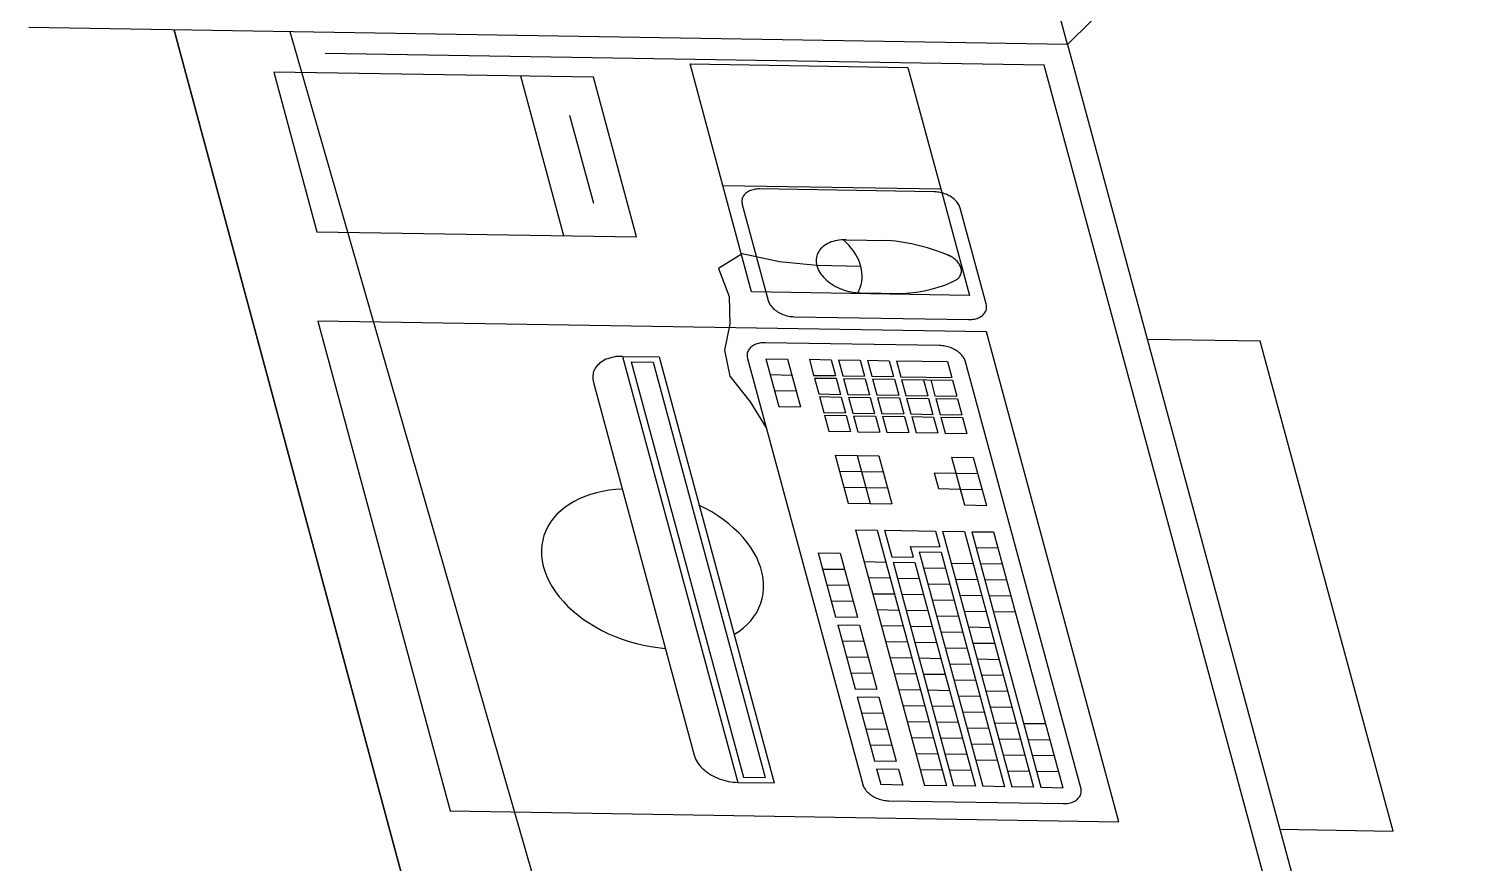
# Model space of a CAD drawing. Extents: x -68 to 264, y 51 to 115.
# Drawn here: x 216.113 to 217.251, y 75.854 to 76.513 of the extents above; entities that cross this region are included whole.
import ezdxf

# ---------------------------------------------------------------- set-up
doc = ezdxf.new("R2010")
doc.units = 0
doc.layers.get('0').update_dxf_attribs({"linetype": 'CONTINUOUS'})

msp = doc.modelspace()

# ---------------------------------------------------------------- linework, layer by layer
for p, q in [((216.9339, 76.5005), (216.8442, 76.8317)), ((217.1458, 76.7108), (216.9339, 76.5005)), ((216.9339, 76.5005), (216.113, 76.5138)), ((216.2278, 76.5119), (216.4039, 75.8587)), ((216.5715, 75.2374), (216.2278, 76.5119)), ((216.6865, 75.2355), (216.3196, 76.5104)), ((216.9154, 76.4841), (216.3471, 76.4933)), ((216.9339, 76.5005), (217.1106, 75.8473)), ((216.6614, 76.3891), (216.6355, 76.4851)), ((216.6355, 76.4851), (216.8077, 76.4823)), ((216.8077, 76.4823), (216.8337, 76.3863)), ((217.2513, 75.2432), (216.9154, 76.4841)), ((216.3066, 76.4786), (216.3406, 76.3525)), ((216.5592, 76.4746), (216.3066, 76.4786)), ((216.5358, 76.3494), (216.5017, 76.4755)), ((216.5932, 76.3484), (216.5592, 76.4746)), ((216.5594, 76.3747), (216.5406, 76.4443)), ((216.6842, 76.305), (216.6614, 76.3891)), ((216.6614, 76.3891), (216.8337, 76.3863)), ((216.6766, 76.378), (216.6765, 76.3772)), ((216.6765, 76.3772), (216.6765, 76.3764)), ((216.6768, 76.3787), (216.6766, 76.378)), ((216.6771, 76.3795), (216.6768, 76.3787)), ((216.6774, 76.3802), (216.6771, 76.3795)), ((216.6778, 76.3809), (216.6774, 76.3802)), ((216.6783, 76.3816), (216.6778, 76.3809)), ((216.6788, 76.3822), (216.6783, 76.3816)), ((216.6794, 76.3828), (216.6788, 76.3822)), ((216.6801, 76.3833), (216.6794, 76.3828)), ((216.6808, 76.3838), (216.6801, 76.3833)), ((216.6816, 76.3843), (216.6808, 76.3838)), ((216.6825, 76.3847), (216.6816, 76.3843)), ((216.6834, 76.3851), (216.6825, 76.3847)), ((216.6843, 76.3854), (216.6834, 76.3851)), ((216.6853, 76.3857), (216.6843, 76.3854)), ((216.6863, 76.3859), (216.6853, 76.3857)), ((216.6873, 76.3861), (216.6863, 76.3859)), ((216.6884, 76.3862), (216.6873, 76.3861)), ((216.6895, 76.3863), (216.6884, 76.3862)), ((216.6906, 76.3863), (216.6895, 76.3863)), ((216.8284, 76.384), (216.6906, 76.3863)), ((216.8296, 76.384), (216.8284, 76.384)), ((216.8308, 76.3839), (216.8296, 76.384)), ((216.832, 76.3837), (216.8308, 76.3839)), ((216.8332, 76.3835), (216.832, 76.3837)), ((216.8344, 76.3832), (216.8332, 76.3835)), ((216.8337, 76.3863), (216.8564, 76.3022)), ((216.8356, 76.3829), (216.8344, 76.3832)), ((216.8367, 76.3825), (216.8356, 76.3829)), ((216.8379, 76.3821), (216.8367, 76.3825)), ((216.839, 76.3816), (216.8379, 76.3821)), ((216.8401, 76.381), (216.839, 76.3816)), ((216.8411, 76.3805), (216.8401, 76.381)), ((216.8421, 76.3798), (216.8411, 76.3805)), ((216.843, 76.3792), (216.8421, 76.3798)), ((216.8439, 76.3785), (216.843, 76.3792)), ((216.8448, 76.3777), (216.8439, 76.3785)), ((216.8456, 76.377), (216.8448, 76.3777)), ((216.6765, 76.3764), (216.6765, 76.3756)), ((216.6765, 76.3756), (216.6766, 76.3748)), ((216.6766, 76.3748), (216.6768, 76.3739)), ((216.6768, 76.3739), (216.6973, 76.2982)), ((216.8463, 76.3762), (216.8456, 76.377)), ((216.8469, 76.3754), (216.8463, 76.3762)), ((216.8475, 76.3746), (216.8469, 76.3754)), ((216.848, 76.3737), (216.8475, 76.3746)), ((216.8484, 76.3729), (216.848, 76.3737)), ((216.8488, 76.372), (216.8484, 76.3729)), ((216.8491, 76.3711), (216.8488, 76.372)), ((216.8695, 76.2955), (216.8491, 76.3711)), ((216.3406, 76.3525), (216.5932, 76.3484)), ((216.7443, 76.3432), (216.743, 76.3425)), ((216.7457, 76.3438), (216.7443, 76.3432)), ((216.7471, 76.3444), (216.7457, 76.3438)), ((216.7486, 76.3449), (216.7471, 76.3444)), ((216.7502, 76.3453), (216.7486, 76.3449)), ((216.7518, 76.3457), (216.7502, 76.3453)), ((216.7535, 76.3459), (216.7518, 76.3457)), ((216.7553, 76.3461), (216.7535, 76.3459)), ((216.757, 76.3462), (216.7553, 76.3461)), ((216.7589, 76.3441), (216.7566, 76.3463)), ((216.7588, 76.3462), (216.757, 76.3462)), ((216.7588, 76.3462), (216.7915, 76.3457)), ((216.761, 76.3419), (216.7589, 76.3441)), ((216.7978, 76.345), (216.7915, 76.3457)), ((216.8042, 76.3441), (216.7978, 76.345)), ((216.8106, 76.3429), (216.8042, 76.3441)), ((216.6768, 76.3351), (216.658, 76.3235)), ((216.7063, 76.3287), (216.6768, 76.3351)), ((216.7354, 76.3321), (216.7353, 76.3309)), ((216.7357, 76.3334), (216.7354, 76.3321)), ((216.7361, 76.3346), (216.7357, 76.3334)), ((216.7366, 76.3357), (216.7361, 76.3346)), ((216.7372, 76.3368), (216.7366, 76.3357)), ((216.7379, 76.3379), (216.7372, 76.3368)), ((216.7387, 76.339), (216.7379, 76.3379)), ((216.7397, 76.3399), (216.7387, 76.339)), ((216.7407, 76.3408), (216.7397, 76.3399)), ((216.7418, 76.3417), (216.7407, 76.3408)), ((216.743, 76.3425), (216.7418, 76.3417)), ((216.7629, 76.3396), (216.761, 76.3419)), ((216.7647, 76.3373), (216.7629, 76.3396)), ((216.7662, 76.3349), (216.7647, 76.3373)), ((216.7676, 76.3325), (216.7662, 76.3349)), ((216.7688, 76.33), (216.7676, 76.3325)), ((216.8169, 76.3414), (216.8106, 76.3429)), ((216.8232, 76.3397), (216.8169, 76.3414)), ((216.8294, 76.3377), (216.8232, 76.3397)), ((216.8355, 76.3355), (216.8294, 76.3377)), ((216.8415, 76.333), (216.8355, 76.3355)), ((216.8378, 76.3347), (216.8368, 76.335)), ((216.8388, 76.3343), (216.8378, 76.3347)), ((216.8398, 76.3339), (216.8388, 76.3343)), ((216.8408, 76.3334), (216.8398, 76.3339)), ((216.8417, 76.3329), (216.8408, 76.3334)), ((216.8426, 76.3324), (216.8417, 76.3329)), ((216.8435, 76.3318), (216.8426, 76.3324)), ((216.8443, 76.3312), (216.8435, 76.3318)), ((216.658, 76.3235), (216.6664, 76.3014)), ((216.7358, 76.3257), (216.7063, 76.3287)), ((216.7353, 76.3309), (216.7352, 76.3296)), ((216.7352, 76.3296), (216.7353, 76.3283)), ((216.7353, 76.3283), (216.7355, 76.327)), ((216.7355, 76.327), (216.7358, 76.3257)), ((216.7358, 76.3257), (216.7362, 76.3243)), ((216.7705, 76.3251), (216.7358, 76.3257)), ((216.7362, 76.3243), (216.7367, 76.323)), ((216.7367, 76.323), (216.7374, 76.3217)), ((216.7374, 76.3217), (216.7381, 76.3204)), ((216.7381, 76.3204), (216.7389, 76.3191)), ((216.7698, 76.3276), (216.7688, 76.33)), ((216.7705, 76.3251), (216.7698, 76.3276)), ((216.7711, 76.3226), (216.7705, 76.3251)), ((216.7714, 76.3202), (216.7711, 76.3226)), ((216.8451, 76.3306), (216.8443, 76.3312)), ((216.8458, 76.3299), (216.8451, 76.3306)), ((216.8465, 76.3292), (216.8458, 76.3299)), ((216.8471, 76.3285), (216.8465, 76.3292)), ((216.8477, 76.3278), (216.8471, 76.3285)), ((216.8482, 76.3271), (216.8477, 76.3278)), ((216.8486, 76.3264), (216.8482, 76.3271)), ((216.849, 76.3256), (216.8486, 76.3264)), ((216.8494, 76.3249), (216.849, 76.3256)), ((216.8496, 76.3241), (216.8494, 76.3249)), ((216.8498, 76.3233), (216.8496, 76.3241)), ((216.85, 76.3226), (216.8498, 76.3233)), ((216.8498, 76.3196), (216.8499, 76.3203)), ((216.8499, 76.3203), (216.85, 76.3211)), ((216.85, 76.3218), (216.85, 76.3226)), ((216.85, 76.3211), (216.85, 76.3218)), ((216.7389, 76.3191), (216.7399, 76.3179)), ((216.7399, 76.3179), (216.7409, 76.3167)), ((216.7409, 76.3167), (216.7421, 76.3155)), ((216.7421, 76.3155), (216.7433, 76.3143)), ((216.7433, 76.3143), (216.7446, 76.3132)), ((216.7446, 76.3132), (216.746, 76.3121)), ((216.746, 76.3121), (216.7475, 76.3111)), ((216.7475, 76.3111), (216.749, 76.3102)), ((216.749, 76.3102), (216.7506, 76.3093)), ((216.7506, 76.3093), (216.7522, 76.3085)), ((216.77, 76.3085), (216.7707, 76.3107)), ((216.7707, 76.3107), (216.7712, 76.313)), ((216.7712, 76.313), (216.7715, 76.3154)), ((216.7716, 76.3178), (216.7714, 76.3202)), ((216.7715, 76.3154), (216.7716, 76.3178)), ((216.8316, 76.3086), (216.8368, 76.3104)), ((216.8368, 76.3104), (216.8417, 76.3125)), ((216.8417, 76.3125), (216.8464, 76.3148)), ((216.8464, 76.3148), (216.847, 76.3153)), ((216.847, 76.3153), (216.8476, 76.3158)), ((216.8476, 76.3158), (216.8481, 76.3164)), ((216.8481, 76.3164), (216.8486, 76.317)), ((216.8486, 76.317), (216.849, 76.3176)), ((216.849, 76.3176), (216.8493, 76.3183)), ((216.8493, 76.3183), (216.8496, 76.3189)), ((216.8496, 76.3189), (216.8498, 76.3196)), ((216.6664, 76.3014), (216.667, 76.2795)), ((216.8564, 76.3022), (216.6842, 76.305)), ((216.6973, 76.2982), (216.6975, 76.2974)), ((216.7522, 76.3085), (216.7539, 76.3077)), ((216.7539, 76.3077), (216.7556, 76.307)), ((216.7556, 76.307), (216.7574, 76.3064)), ((216.7574, 76.3064), (216.7592, 76.3058)), ((216.7592, 76.3058), (216.761, 76.3053)), ((216.761, 76.3053), (216.7629, 76.3049)), ((216.7629, 76.3049), (216.7647, 76.3046)), ((216.7647, 76.3046), (216.7665, 76.3044)), ((216.7665, 76.3044), (216.7684, 76.3042)), ((216.768, 76.3042), (216.7691, 76.3063)), ((216.7684, 76.3042), (216.7702, 76.3042)), ((216.7691, 76.3063), (216.77, 76.3085)), ((216.7702, 76.3042), (216.8028, 76.3036)), ((216.8028, 76.3036), (216.8089, 76.3041)), ((216.8089, 76.3041), (216.8148, 76.3048)), ((216.8148, 76.3048), (216.8206, 76.3058)), ((216.8206, 76.3058), (216.8262, 76.3071)), ((216.8262, 76.3071), (216.8316, 76.3086)), ((216.6975, 76.2974), (216.6979, 76.2966)), ((216.6979, 76.2966), (216.6983, 76.2958)), ((216.6983, 76.2958), (216.6987, 76.295)), ((216.6987, 76.295), (216.6993, 76.2942)), ((216.6993, 76.2942), (216.6999, 76.2934)), ((216.6999, 76.2934), (216.7006, 76.2926)), ((216.7006, 76.2926), (216.7013, 76.2919)), ((216.7013, 76.2919), (216.7021, 76.2912)), ((216.7021, 76.2912), (216.7029, 76.2905)), ((216.7029, 76.2905), (216.7038, 76.2899)), ((216.7038, 76.2899), (216.7047, 76.2892)), ((216.7047, 76.2892), (216.7057, 76.2887)), ((216.7057, 76.2887), (216.7067, 76.2881)), ((216.7067, 76.2881), (216.7078, 76.2876)), ((216.7078, 76.2876), (216.7088, 76.2872)), ((216.7088, 76.2872), (216.7099, 76.2868)), ((216.7099, 76.2868), (216.7111, 76.2864)), ((216.7111, 76.2864), (216.7122, 76.2861)), ((216.8658, 76.2858), (216.8666, 76.2863)), ((216.8666, 76.2863), (216.8672, 76.2869)), ((216.8672, 76.2869), (216.8678, 76.2876)), ((216.8678, 76.2876), (216.8683, 76.2882)), ((216.8683, 76.2882), (216.8688, 76.2889)), ((216.8688, 76.2889), (216.8692, 76.2897)), ((216.8692, 76.2897), (216.8695, 76.2904)), ((216.8697, 76.2946), (216.8695, 76.2955)), ((216.8695, 76.2904), (216.8697, 76.2912)), ((216.8698, 76.2937), (216.8697, 76.2946)), ((216.8697, 76.2912), (216.8698, 76.2921)), ((216.8699, 76.2929), (216.8698, 76.2937)), ((216.8698, 76.2921), (216.8699, 76.2929)), ((216.8697, 76.2734), (216.3415, 76.2819)), ((216.3415, 76.2819), (216.4459, 75.8948)), ((216.667, 76.2795), (216.6627, 76.2589)), ((216.7122, 76.2861), (216.7133, 76.2858)), ((216.7133, 76.2858), (216.7145, 76.2856)), ((216.7145, 76.2856), (216.7156, 76.2855)), ((216.7156, 76.2855), (216.7168, 76.2854)), ((216.7168, 76.2854), (216.7179, 76.2853)), ((216.7179, 76.2853), (216.8557, 76.2831)), ((216.8557, 76.2831), (216.8569, 76.2831)), ((216.8569, 76.2831), (216.858, 76.2832)), ((216.858, 76.2832), (216.8591, 76.2833)), ((216.8591, 76.2833), (216.8602, 76.2835)), ((216.8602, 76.2835), (216.8613, 76.2837)), ((216.8613, 76.2837), (216.8623, 76.284)), ((216.8623, 76.284), (216.8633, 76.2844)), ((216.8633, 76.2844), (216.8642, 76.2848)), ((216.8642, 76.2848), (216.865, 76.2853)), ((216.865, 76.2853), (216.8658, 76.2858)), ((216.6876, 76.2636), (216.6867, 76.2632)), ((216.6885, 76.2639), (216.6876, 76.2636)), ((216.6895, 76.2642), (216.6885, 76.2639)), ((216.6905, 76.2644), (216.6895, 76.2642)), ((216.6915, 76.2646), (216.6905, 76.2644)), ((216.6926, 76.2647), (216.6915, 76.2646)), ((216.6937, 76.2648), (216.6926, 76.2647)), ((216.6948, 76.2648), (216.6937, 76.2648)), ((216.8327, 76.2625), (216.6948, 76.2648)), ((216.9745, 75.8862), (216.8697, 76.2734)), ((217.0862, 76.266), (216.9969, 76.2674)), ((217.1911, 75.8788), (217.0862, 76.266)), ((216.5706, 76.2522), (216.5691, 76.2517)), ((216.5721, 76.2527), (216.5706, 76.2522)), ((216.5736, 76.2532), (216.5721, 76.2527)), ((216.5753, 76.2535), (216.5736, 76.2532)), ((216.577, 76.2538), (216.5753, 76.2535)), ((216.5787, 76.2539), (216.577, 76.2538)), ((216.5805, 76.254), (216.5787, 76.2539)), ((216.5822, 76.254), (216.5805, 76.254)), ((216.5822, 76.254), (216.611, 76.2536)), ((216.5822, 76.254), (216.6732, 75.9174)), ((216.611, 76.2536), (216.7019, 75.9169)), ((216.6627, 76.2589), (216.6669, 76.2385)), ((216.6808, 76.2565), (216.6807, 76.2557)), ((216.6807, 76.2557), (216.6807, 76.2549)), ((216.6807, 76.2549), (216.6807, 76.2541)), ((216.6807, 76.2541), (216.6808, 76.2533)), ((216.681, 76.2573), (216.6808, 76.2565)), ((216.6808, 76.2533), (216.681, 76.2524)), ((216.6813, 76.258), (216.681, 76.2573)), ((216.681, 76.2524), (216.772, 75.9158)), ((216.6816, 76.2587), (216.6813, 76.258)), ((216.682, 76.2594), (216.6816, 76.2587)), ((216.6825, 76.2601), (216.682, 76.2594)), ((216.683, 76.2607), (216.6825, 76.2601)), ((216.6837, 76.2613), (216.683, 76.2607)), ((216.6843, 76.2618), (216.6837, 76.2613)), ((216.6851, 76.2623), (216.6843, 76.2618)), ((216.6858, 76.2628), (216.6851, 76.2623)), ((216.6867, 76.2632), (216.6858, 76.2628)), ((216.6954, 76.2522), (216.7056, 76.2144)), ((216.6954, 76.2522), (216.7126, 76.2519)), ((216.8337, 76.2625), (216.8327, 76.2625)), ((216.8348, 76.2624), (216.8337, 76.2625)), ((216.8359, 76.2623), (216.8348, 76.2624)), ((216.837, 76.2621), (216.8359, 76.2623)), ((216.8381, 76.2618), (216.837, 76.2621)), ((216.8392, 76.2616), (216.8381, 76.2618)), ((216.8403, 76.2612), (216.8392, 76.2616)), ((216.8414, 76.2609), (216.8403, 76.2612)), ((216.8424, 76.2604), (216.8414, 76.2609)), ((216.8434, 76.26), (216.8424, 76.2604)), ((216.8444, 76.2595), (216.8434, 76.26)), ((216.8454, 76.2589), (216.8444, 76.2595)), ((216.8463, 76.2584), (216.8454, 76.2589)), ((216.8472, 76.2578), (216.8463, 76.2584)), ((216.848, 76.2571), (216.8472, 76.2578)), ((216.8488, 76.2565), (216.848, 76.2571)), ((216.8495, 76.2558), (216.8488, 76.2565)), ((216.8502, 76.2551), (216.8495, 76.2558)), ((216.8508, 76.2543), (216.8502, 76.2551)), ((216.8514, 76.2536), (216.8508, 76.2543)), ((216.8519, 76.2528), (216.8514, 76.2536)), ((216.8523, 76.252), (216.8519, 76.2528)), ((216.8527, 76.2512), (216.8523, 76.252)), ((216.5591, 76.2412), (216.5589, 76.24)), ((216.5595, 76.2424), (216.5591, 76.2412)), ((216.56, 76.2436), (216.5595, 76.2424)), ((216.5606, 76.2447), (216.56, 76.2436)), ((216.5614, 76.2458), (216.5606, 76.2447)), ((216.5622, 76.2468), (216.5614, 76.2458)), ((216.5631, 76.2477), (216.5622, 76.2468)), ((216.5641, 76.2487), (216.5631, 76.2477)), ((216.5652, 76.2495), (216.5641, 76.2487)), ((216.5665, 76.2503), (216.5652, 76.2495)), ((216.5677, 76.251), (216.5665, 76.2503)), ((216.5691, 76.2517), (216.5677, 76.251)), ((216.5891, 76.2497), (216.6063, 76.2495)), ((216.5891, 76.2497), (216.6778, 75.9215)), ((216.6063, 76.2495), (216.695, 75.9212)), ((216.7126, 76.2519), (216.7228, 76.2141)), ((216.7298, 76.2517), (216.7332, 76.239)), ((216.7298, 76.2517), (216.7471, 76.2514)), ((216.7471, 76.2514), (216.7505, 76.2388)), ((216.7528, 76.2513), (216.7562, 76.2387)), ((216.7528, 76.2513), (216.77, 76.251)), ((216.77, 76.251), (216.7734, 76.2384)), ((216.7758, 76.2509), (216.7792, 76.2383)), ((216.7758, 76.2509), (216.793, 76.2506)), ((216.793, 76.2506), (216.7964, 76.238)), ((216.7987, 76.2505), (216.8022, 76.2379)), ((216.7987, 76.2505), (216.8389, 76.2499)), ((216.8389, 76.2499), (216.8424, 76.2373)), ((216.853, 76.2504), (216.8527, 76.2512)), ((216.8533, 76.2497), (216.853, 76.2504)), ((216.9443, 75.913), (216.8533, 76.2497)), ((216.5589, 76.24), (216.5587, 76.2387)), ((216.5587, 76.2387), (216.5587, 76.2374)), ((216.5587, 76.2374), (216.5587, 76.2361)), ((216.5587, 76.2361), (216.5589, 76.2348)), ((216.5589, 76.2348), (216.5592, 76.2335)), ((216.5592, 76.2335), (216.6388, 75.9389)), ((216.6669, 76.2385), (216.683, 76.2181)), ((216.6988, 76.2396), (216.716, 76.2393)), ((216.7332, 76.239), (216.7505, 76.2388)), ((216.7338, 76.2369), (216.751, 76.2367)), ((216.7338, 76.2369), (216.7372, 76.2243)), ((216.751, 76.2367), (216.7545, 76.224)), ((216.7562, 76.2387), (216.7734, 76.2384)), ((216.7568, 76.2366), (216.7602, 76.2239)), ((216.7568, 76.2366), (216.774, 76.2363)), ((216.774, 76.2363), (216.7774, 76.2237)), ((216.7792, 76.2383), (216.7964, 76.238)), ((216.7798, 76.2362), (216.7832, 76.2236)), ((216.7798, 76.2362), (216.797, 76.2359)), ((216.797, 76.2359), (216.8004, 76.2233)), ((216.8022, 76.2379), (216.8424, 76.2373)), ((216.8027, 76.2358), (216.8061, 76.2232)), ((216.8027, 76.2358), (216.8429, 76.2352)), ((216.8199, 76.2355), (216.8234, 76.2229)), ((216.8257, 76.2354), (216.8291, 76.2228)), ((216.8429, 76.2352), (216.8463, 76.2225)), ((216.683, 76.2181), (216.6958, 76.1976)), ((216.7022, 76.227), (216.7194, 76.2267)), ((216.7372, 76.2243), (216.7545, 76.224)), ((216.7378, 76.2222), (216.7412, 76.2096)), ((216.7378, 76.2222), (216.755, 76.2219)), ((216.755, 76.2219), (216.7584, 76.2093)), ((216.7602, 76.2239), (216.7774, 76.2237)), ((216.7608, 76.2218), (216.7642, 76.2092)), ((216.7608, 76.2218), (216.778, 76.2216)), ((216.778, 76.2216), (216.7814, 76.2089)), ((216.7832, 76.2236), (216.8004, 76.2233)), ((216.7837, 76.2215), (216.7871, 76.2088)), ((216.7837, 76.2215), (216.801, 76.2212)), ((216.801, 76.2212), (216.8044, 76.2086)), ((216.8061, 76.2232), (216.8234, 76.2229)), ((216.8067, 76.2211), (216.8101, 76.2085)), ((216.8067, 76.2211), (216.8239, 76.2208)), ((216.8239, 76.2208), (216.8273, 76.2082)), ((216.8291, 76.2228), (216.8463, 76.2225)), ((216.8297, 76.2207), (216.8331, 76.2081)), ((216.8297, 76.2207), (216.8469, 76.2204)), ((216.8469, 76.2204), (216.8503, 76.2078)), ((216.7056, 76.2144), (216.7228, 76.2141)), ((216.7412, 76.2096), (216.7584, 76.2093)), ((216.7418, 76.2075), (216.7452, 76.1949)), ((216.7418, 76.2075), (216.759, 76.2072)), ((216.759, 76.2072), (216.7624, 76.1946)), ((216.7642, 76.2092), (216.7814, 76.2089)), ((216.7647, 76.2071), (216.7682, 76.1945)), ((216.7647, 76.2071), (216.782, 76.2068)), ((216.782, 76.2068), (216.7854, 76.1942)), ((216.7871, 76.2088), (216.8044, 76.2086)), ((216.7877, 76.2067), (216.7911, 76.1941)), ((216.7877, 76.2067), (216.8049, 76.2065)), ((216.8049, 76.2065), (216.8084, 76.1938)), ((216.8101, 76.2085), (216.8273, 76.2082)), ((216.8331, 76.2081), (216.8503, 76.2078)), ((216.8107, 76.2064), (216.8141, 76.1938)), ((216.8107, 76.2064), (216.8279, 76.2061)), ((216.8279, 76.2061), (216.8313, 76.1935)), ((216.8337, 76.206), (216.8371, 76.1934)), ((216.8337, 76.206), (216.8509, 76.2057)), ((216.8509, 76.2057), (216.8543, 76.1931)), ((216.7452, 76.1949), (216.7624, 76.1946)), ((216.7682, 76.1945), (216.7854, 76.1942)), ((216.7911, 76.1941), (216.8084, 76.1938)), ((216.8141, 76.1938), (216.8313, 76.1935)), ((216.8371, 76.1934), (216.8543, 76.1931)), ((216.7503, 76.1759), (216.7605, 76.1381)), ((216.7503, 76.1759), (216.7675, 76.1757)), ((216.7675, 76.1757), (216.7778, 76.1378)), ((216.7675, 76.1757), (216.7848, 76.1754)), ((216.7848, 76.1754), (216.795, 76.1375)), ((216.8422, 76.1744), (216.8524, 76.1366)), ((216.8422, 76.1744), (216.8594, 76.1742)), ((216.8594, 76.1742), (216.8697, 76.1363)), ((216.7537, 76.1633), (216.7709, 76.163)), ((216.7709, 76.163), (216.7882, 76.1628)), ((216.8284, 76.1621), (216.8456, 76.1618)), ((216.8284, 76.1621), (216.8318, 76.1495)), ((216.8456, 76.1618), (216.8628, 76.1615)), ((216.7571, 76.1507), (216.7743, 76.1504)), ((216.7743, 76.1504), (216.7916, 76.1501)), ((216.5439, 76.1394), (216.5401, 76.1371)), ((216.548, 76.1414), (216.5439, 76.1394)), ((216.5523, 76.1433), (216.548, 76.1414)), ((216.5568, 76.1448), (216.5523, 76.1433)), ((216.5615, 76.1462), (216.5568, 76.1448)), ((216.5664, 76.1473), (216.5615, 76.1462)), ((216.5715, 76.1482), (216.5664, 76.1473)), ((216.5767, 76.1488), (216.5715, 76.1482)), ((216.582, 76.1491), (216.5767, 76.1488)), ((216.8318, 76.1495), (216.849, 76.1492)), ((216.849, 76.1492), (216.8662, 76.1489)), ((216.849, 76.1492), (216.8524, 76.1366)), ((216.5303, 76.1292), (216.5276, 76.1262)), ((216.5333, 76.132), (216.5303, 76.1292)), ((216.5365, 76.1347), (216.5333, 76.132)), ((216.5401, 76.1371), (216.5365, 76.1347)), ((216.6477, 76.1338), (216.6426, 76.1364)), ((216.6527, 76.1311), (216.6477, 76.1338)), ((216.6574, 76.1281), (216.6527, 76.1311)), ((216.6619, 76.1249), (216.6574, 76.1281)), ((216.7605, 76.1381), (216.7778, 76.1378)), ((216.7778, 76.1378), (216.795, 76.1375)), ((216.8524, 76.1366), (216.8697, 76.1363)), ((216.5215, 76.1162), (216.5201, 76.1126)), ((216.5232, 76.1197), (216.5215, 76.1162)), ((216.5252, 76.123), (216.5232, 76.1197)), ((216.5276, 76.1262), (216.5252, 76.123)), ((216.6662, 76.1216), (216.6619, 76.1249)), ((216.6702, 76.1181), (216.6662, 76.1216)), ((216.674, 76.1145), (216.6702, 76.1181)), ((216.7662, 76.117), (216.8208, 75.915)), ((216.7662, 76.117), (216.7834, 76.1168)), ((216.7834, 76.1168), (216.8381, 75.9147)), ((216.7892, 76.1167), (216.7949, 76.0956)), ((216.7892, 76.1167), (216.8294, 76.116)), ((216.8294, 76.116), (216.8328, 76.1034)), ((216.8351, 76.1159), (216.8898, 75.9139)), ((216.8351, 76.1159), (216.8524, 76.1156)), ((216.8524, 76.1156), (216.907, 75.9136)), ((216.8581, 76.1155), (216.9127, 75.9135)), ((216.8581, 76.1155), (216.8753, 76.1153)), ((216.5184, 76.1051), (216.5181, 76.1013)), ((216.5191, 76.1089), (216.5184, 76.1051)), ((216.5201, 76.1126), (216.5191, 76.1089)), ((216.6775, 76.1108), (216.674, 76.1145)), ((216.6806, 76.1069), (216.6775, 76.1108)), ((216.6835, 76.103), (216.6806, 76.1069)), ((216.8753, 76.1153), (216.93, 75.9132)), ((216.5181, 76.1013), (216.5182, 76.0974)), ((216.5182, 76.0974), (216.5185, 76.0934)), ((216.5182, 76.0965), (216.5187, 76.0925)), ((216.686, 76.099), (216.6835, 76.103)), ((216.6882, 76.095), (216.686, 76.099)), ((216.69, 76.0909), (216.6882, 76.095)), ((216.7369, 76.0987), (216.7505, 76.0482)), ((216.7369, 76.0987), (216.7541, 76.0984)), ((216.7541, 76.0984), (216.7678, 76.0479)), ((216.7949, 76.0956), (216.8121, 76.0953)), ((216.8098, 76.1038), (216.8328, 76.1034)), ((216.8121, 76.0953), (216.8098, 76.1038)), ((216.8167, 76.0995), (216.8668, 75.9143)), ((216.8167, 76.0995), (216.8339, 76.0992)), ((216.8339, 76.0992), (216.884, 75.914)), ((216.8615, 76.1029), (216.8788, 76.1026)), ((216.5187, 76.0925), (216.5195, 76.0883)), ((216.5195, 76.0883), (216.5208, 76.0842)), ((216.5208, 76.0842), (216.5224, 76.0801)), ((216.6915, 76.0868), (216.69, 76.0909)), ((216.6926, 76.0827), (216.6915, 76.0868)), ((216.6933, 76.0786), (216.6926, 76.0827)), ((216.7403, 76.086), (216.7575, 76.0858)), ((216.773, 76.0918), (216.7903, 76.0915)), ((216.796, 76.0914), (216.8438, 75.9146)), ((216.796, 76.0914), (216.8132, 76.0911)), ((216.8132, 76.0911), (216.861, 75.9144)), ((216.8201, 76.0868), (216.8374, 76.0866)), ((216.842, 76.0907), (216.8592, 76.0904)), ((216.8649, 76.0903), (216.8822, 76.09)), ((216.5224, 76.0801), (216.5243, 76.076)), ((216.5243, 76.076), (216.5266, 76.072)), ((216.5266, 76.072), (216.5292, 76.068)), ((216.6937, 76.0745), (216.6933, 76.0786)), ((216.6933, 76.0665), (216.6937, 76.0705)), ((216.6937, 76.0705), (216.6937, 76.0745)), ((216.7437, 76.0734), (216.7609, 76.0731)), ((216.7765, 76.0792), (216.7937, 76.0789)), ((216.7994, 76.0788), (216.8167, 76.0785)), ((216.8235, 76.0742), (216.8408, 76.0739)), ((216.8454, 76.078), (216.8626, 76.0778)), ((216.8684, 76.0777), (216.8856, 76.0774)), ((216.5292, 76.068), (216.5322, 76.0641)), ((216.5322, 76.0641), (216.5354, 76.0602)), ((216.5354, 76.0602), (216.539, 76.0565)), ((216.69, 76.0553), (216.6915, 76.0589)), ((216.6915, 76.0589), (216.6926, 76.0627)), ((216.6926, 76.0627), (216.6933, 76.0665)), ((216.7471, 76.0608), (216.7643, 76.0605)), ((216.7799, 76.0665), (216.7971, 76.0663)), ((216.8028, 76.0662), (216.8201, 76.0659)), ((216.827, 76.0616), (216.8442, 76.0613)), ((216.8488, 76.0654), (216.866, 76.0651)), ((216.8718, 76.065), (216.889, 76.0648)), ((216.539, 76.0565), (216.5429, 76.053)), ((216.5429, 76.053), (216.547, 76.0495)), ((216.547, 76.0495), (216.5514, 76.0462)), ((216.6835, 76.0451), (216.686, 76.0484)), ((216.686, 76.0484), (216.6882, 76.0517)), ((216.6882, 76.0517), (216.69, 76.0553)), ((216.7505, 76.0482), (216.7678, 76.0479)), ((216.7833, 76.0539), (216.8005, 76.0536)), ((216.8063, 76.0535), (216.8235, 76.0533)), ((216.8304, 76.049), (216.8476, 76.0487)), ((216.8522, 76.0528), (216.8694, 76.0525)), ((216.8752, 76.0524), (216.8924, 76.0521)), ((216.5514, 76.0462), (216.556, 76.0431)), ((216.556, 76.0431), (216.5608, 76.0402)), ((216.5608, 76.0402), (216.5659, 76.0375)), ((216.5659, 76.0375), (216.571, 76.0349)), ((216.6702, 76.0342), (216.674, 76.0366)), ((216.674, 76.0366), (216.6775, 76.0393)), ((216.6775, 76.0393), (216.6806, 76.0421)), ((216.6806, 76.0421), (216.6835, 76.0451)), ((216.7522, 76.0418), (216.7695, 76.0416)), ((216.7522, 76.0418), (216.7659, 75.9913)), ((216.7695, 76.0416), (216.7831, 75.9911)), ((216.7867, 76.0413), (216.8039, 76.041)), ((216.8097, 76.0409), (216.8269, 76.0406)), ((216.8338, 76.0363), (216.851, 76.0361)), ((216.8556, 76.0402), (216.8729, 76.0399)), ((216.571, 76.0349), (216.5764, 76.0326)), ((216.5764, 76.0326), (216.5819, 76.0306)), ((216.5819, 76.0306), (216.5874, 76.0287)), ((216.5874, 76.0287), (216.5931, 76.0271)), ((216.5931, 76.0271), (216.5988, 76.0258)), ((216.5988, 76.0258), (216.6045, 76.0247)), ((216.6045, 76.0247), (216.6102, 76.0239)), ((216.7556, 76.0292), (216.7729, 76.0289)), ((216.7901, 76.0287), (216.8073, 76.0284)), ((216.8131, 76.0283), (216.8303, 76.028)), ((216.859, 76.0275), (216.8763, 76.0273)), ((216.6102, 76.0239), (216.616, 76.0233)), ((216.759, 76.0166), (216.7763, 76.0163)), ((216.7935, 76.016), (216.8107, 76.0158)), ((216.8165, 76.0157), (216.8337, 76.0154)), ((216.8372, 76.0237), (216.8544, 76.0234)), ((216.8624, 76.0149), (216.8797, 76.0146)), ((216.7625, 76.004), (216.7797, 76.0037)), ((216.7969, 76.0034), (216.8142, 76.0031)), ((216.8199, 76.003), (216.8371, 76.0028)), ((216.8406, 76.0111), (216.8578, 76.0108)), ((216.8659, 76.0023), (216.8831, 76.002)), ((216.7659, 75.9913), (216.7831, 75.9911)), ((216.8003, 75.9908), (216.8176, 75.9905)), ((216.8233, 75.9904), (216.8406, 75.9901)), ((216.844, 75.9985), (216.8613, 75.9982)), ((216.7676, 75.985), (216.7848, 75.9847)), ((216.7676, 75.985), (216.7812, 75.9345)), ((216.7848, 75.9847), (216.7985, 75.9342)), ((216.8474, 75.9858), (216.8647, 75.9855)), ((216.8693, 75.9897), (216.8865, 75.9894)), ((216.771, 75.9724), (216.7882, 75.9721)), ((216.8038, 75.9782), (216.821, 75.9779)), ((216.8267, 75.9778), (216.844, 75.9775)), ((216.8508, 75.9732), (216.8681, 75.9729)), ((216.8727, 75.977), (216.8899, 75.9768)), ((216.7744, 75.9598), (216.7916, 75.9595)), ((216.8072, 75.9655), (216.8244, 75.9652)), ((216.8301, 75.9652), (216.8474, 75.9649)), ((216.8543, 75.9606), (216.8715, 75.9603)), ((216.8761, 75.9644), (216.8933, 75.9641)), ((216.8991, 75.964), (216.9163, 75.9638)), ((216.7778, 75.9471), (216.7951, 75.9469)), ((216.8106, 75.9529), (216.8278, 75.9526)), ((216.8336, 75.9525), (216.8508, 75.9522)), ((216.8577, 75.9479), (216.8749, 75.9477)), ((216.8795, 75.9518), (216.8968, 75.9515)), ((216.9025, 75.9514), (216.9197, 75.9511)), ((216.6388, 75.9389), (216.6392, 75.9376)), ((216.6392, 75.9376), (216.6397, 75.9363)), ((216.6397, 75.9363), (216.6403, 75.935)), ((216.6403, 75.935), (216.6411, 75.9337)), ((216.6411, 75.9337), (216.6419, 75.9324)), ((216.7812, 75.9345), (216.7985, 75.9342)), ((216.814, 75.9403), (216.8312, 75.94)), ((216.837, 75.9399), (216.8542, 75.9396)), ((216.8611, 75.9353), (216.8783, 75.935)), ((216.8829, 75.9392), (216.9002, 75.9389)), ((216.9059, 75.9388), (216.9231, 75.9385)), ((216.6419, 75.9324), (216.6429, 75.9311)), ((216.6429, 75.9311), (216.6439, 75.9299)), ((216.6439, 75.9299), (216.645, 75.9287)), ((216.645, 75.9287), (216.6463, 75.9276)), ((216.6463, 75.9276), (216.6476, 75.9265)), ((216.6476, 75.9265), (216.649, 75.9254)), ((216.649, 75.9254), (216.6504, 75.9244)), ((216.6504, 75.9244), (216.652, 75.9234)), ((216.652, 75.9234), (216.6535, 75.9225)), ((216.6535, 75.9225), (216.6552, 75.9217)), ((216.7829, 75.9282), (216.8002, 75.9279)), ((216.7829, 75.9282), (216.7863, 75.9156)), ((216.8002, 75.9279), (216.8036, 75.9153)), ((216.8174, 75.9276), (216.8346, 75.9274)), ((216.8404, 75.9273), (216.8576, 75.927)), ((216.8863, 75.9265), (216.9036, 75.9262)), ((216.9093, 75.9262), (216.9266, 75.9259)), ((216.6552, 75.9217), (216.6569, 75.9209)), ((216.6569, 75.9209), (216.6586, 75.9202)), ((216.6586, 75.9202), (216.6604, 75.9196)), ((216.6604, 75.9196), (216.6622, 75.9191)), ((216.6622, 75.9191), (216.664, 75.9186)), ((216.664, 75.9186), (216.6658, 75.9182)), ((216.6658, 75.9182), (216.6677, 75.9179)), ((216.6677, 75.9179), (216.6695, 75.9176)), ((216.6695, 75.9176), (216.6713, 75.9175)), ((216.6713, 75.9175), (216.6732, 75.9174)), ((216.6732, 75.9174), (216.7019, 75.9169)), ((216.6778, 75.9215), (216.695, 75.9212)), ((216.772, 75.9158), (216.7722, 75.915)), ((216.7722, 75.915), (216.7725, 75.9142)), ((216.7725, 75.9142), (216.7729, 75.9134)), ((216.7729, 75.9134), (216.7734, 75.9127)), ((216.7734, 75.9127), (216.7739, 75.9119)), ((216.7739, 75.9119), (216.7745, 75.9111)), ((216.7745, 75.9111), (216.7751, 75.9104)), ((216.8036, 75.9153), (216.7863, 75.9156)), ((216.8381, 75.9147), (216.8208, 75.915)), ((216.861, 75.9144), (216.8438, 75.9146)), ((216.884, 75.914), (216.8668, 75.9143)), ((216.907, 75.9136), (216.8898, 75.9139)), ((216.9127, 75.9135), (216.93, 75.9132)), ((216.9445, 75.9122), (216.9443, 75.913)), ((216.9446, 75.9114), (216.9445, 75.9122)), ((216.9447, 75.9106), (216.9446, 75.9114)), ((216.9446, 75.9097), (216.9447, 75.9106)), ((216.7751, 75.9104), (216.7758, 75.9097)), ((216.7758, 75.9097), (216.7765, 75.909)), ((216.7765, 75.909), (216.7773, 75.9083)), ((216.7773, 75.9083), (216.7781, 75.9077)), ((216.7781, 75.9077), (216.779, 75.9071)), ((216.779, 75.9071), (216.7799, 75.9065)), ((216.7799, 75.9065), (216.7809, 75.906)), ((216.7809, 75.906), (216.7819, 75.9055)), ((216.7819, 75.9055), (216.7829, 75.905)), ((216.7829, 75.905), (216.7839, 75.9046)), ((216.7839, 75.9046), (216.785, 75.9042)), ((216.785, 75.9042), (216.7861, 75.9039)), ((216.7861, 75.9039), (216.7871, 75.9036)), ((216.7871, 75.9036), (216.7882, 75.9034)), ((216.7882, 75.9034), (216.7893, 75.9032)), ((216.7893, 75.9032), (216.7904, 75.903)), ((216.7904, 75.903), (216.7915, 75.9029)), ((216.7915, 75.9029), (216.7926, 75.9029)), ((216.7926, 75.9029), (216.9305, 75.9007)), ((216.9305, 75.9007), (216.9316, 75.9007)), ((216.9316, 75.9007), (216.9327, 75.9007)), ((216.9327, 75.9007), (216.9338, 75.9008)), ((216.9338, 75.9008), (216.9349, 75.901)), ((216.9349, 75.901), (216.9359, 75.9012)), ((216.9359, 75.9012), (216.9369, 75.9015)), ((216.9369, 75.9015), (216.9378, 75.9018)), ((216.9378, 75.9018), (216.9387, 75.9022)), ((216.9387, 75.9022), (216.9395, 75.9026)), ((216.9395, 75.9026), (216.9403, 75.9031)), ((216.9403, 75.9031), (216.941, 75.9036)), ((216.941, 75.9036), (216.9417, 75.9042)), ((216.9417, 75.9042), (216.9423, 75.9048)), ((216.9423, 75.9048), (216.9429, 75.9054)), ((216.9429, 75.9054), (216.9433, 75.906)), ((216.9433, 75.906), (216.9437, 75.9067)), ((216.9437, 75.9067), (216.9441, 75.9075)), ((216.9441, 75.9075), (216.9443, 75.9082)), ((216.9443, 75.9082), (216.9445, 75.909)), ((216.9445, 75.909), (216.9446, 75.9097)), ((216.4459, 75.8948), (216.9745, 75.8862)), ((217.1017, 75.8803), (217.1911, 75.8788)), ((216.4039, 75.8587), (216.5804, 75.2044))]:
    msp.add_line(p, q)

doc.saveas('drawing.dxf')
